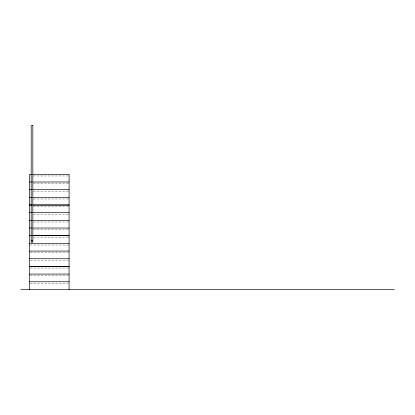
<?xml version="1.0" encoding="UTF-8"?>
<svg xmlns="http://www.w3.org/2000/svg" width="415" height="415" viewBox="0 0 415 415"><rect width="100%" height="100%" fill="white"/><g stroke="black" fill="none" stroke-linecap="round" stroke-linejoin="round"><path stroke-width="0.31" stroke-dasharray="2.08 1.56" d="M33.428 175.96L68.439 175.96M33.428 183.632L68.439 183.632M33.428 191.31L68.439 191.31M33.428 198.982L68.439 198.982M33.428 206.654L68.439 206.654M33.428 214.332L68.439 214.332M33.428 222.004L68.439 222.004M33.428 229.682L68.439 229.682M33.428 237.354L68.439 237.354M30.186 245.026L68.439 245.026M30.186 252.704L68.439 252.704M30.186 260.376L68.439 260.376M30.186 268.049L68.439 268.049M30.186 275.726L68.439 275.726M30.186 283.398L68.439 283.398"/><path stroke-width="0.62" d="M31.483 174.31L29.538 174.31L29.538 289.442M32.78 174.31L69.087 174.31L69.087 289.442M29.538 182.003L31.483 181.988M32.78 182.003L69.087 181.988M29.538 189.66L31.483 189.676M32.78 189.66L69.087 189.676M29.538 197.333L31.483 197.348M32.78 197.333L69.087 197.348M29.538 212.682L31.483 212.682M32.78 212.682L69.087 212.682M29.538 220.36L31.483 220.375M32.78 220.375L69.087 220.36M29.538 228.032L31.483 228.032M32.78 228.032L69.087 228.032M31.187 240.902L32.832 240.902M29.538 243.398L69.087 243.382M29.538 251.07L69.087 251.054M29.538 258.727L69.087 258.742M29.538 266.404L69.087 266.404M29.538 266.42L69.087 266.42M29.538 274.092L69.087 274.076M29.538 281.769L69.087 281.754M20.75 289.442L394.25 289.442M32.832 125.558L31.187 125.558L31.187 242.204L32.832 242.204L32.832 125.558M31.483 205.01L29.538 205.01L31.483 205.026M69.087 205.01L32.78 205.01L69.087 205.026M31.483 235.704L29.538 235.704L31.483 235.72M69.087 235.704L32.78 235.704L69.087 235.72"/></g></svg>
